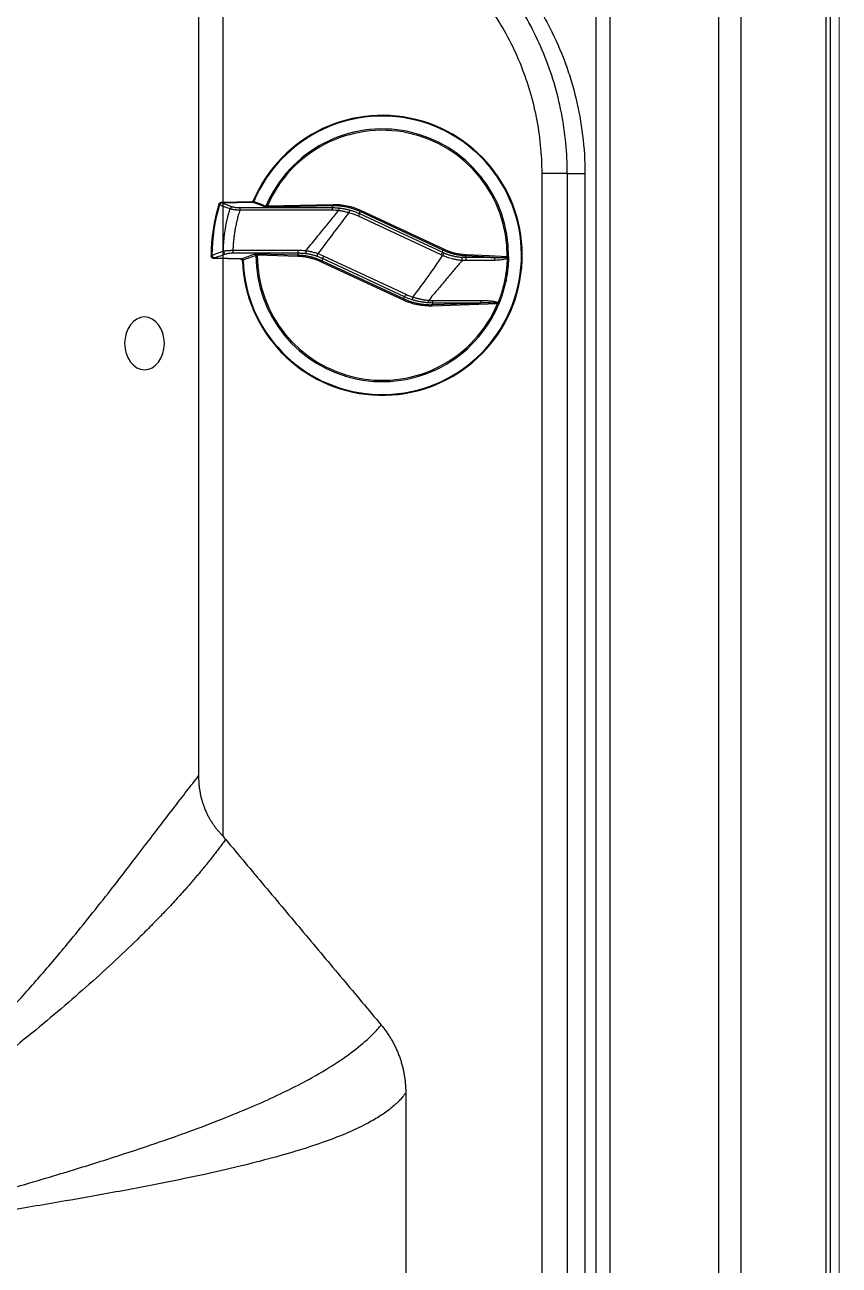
# Model space of a CAD drawing. Header units: inches. Extents: x 0 to 84, y -22 to 124.
# Drawn here: x 76.38 to 84.08, y 51.63 to 63.37 of the extents above; entities that cross this region are included whole.
import ezdxf

# ---------------------------------------------------------------- set-up
doc = ezdxf.new("R2010")
doc.units = ezdxf.units.IN
doc.header["$MEASUREMENT"] = 0
doc.layers.add('1', color=4, linetype='Continuous')
doc.layers.add('BDIM_CYAN', color=4, linetype='Continuous')

# ---------------------------------------------------------------- blocks, each defined once
blk = doc.blocks.new('1774501 top')
at = {"layer": 'BDIM_CYAN'}
for p, q in [((-39.15, 12.12), (-39.1, 12.11)), ((-38.6, 12.75), (-31.3, 12.9)), ((-31.21, 12.76), (-38.46, 12.6)), ((-38.46, 12.61), (-31.21, 12.76)), ((-38.46, 12.61), (-38.46, 12.6)), ((-31.21, 12.76), (-31.21, 12.76)), ((-30.84, 12.97), (-30.88, 12.99)), ((-27.57, 11.92), (-11.9, 12.25)), ((-11.9, 11.9), (-11.9, 12.25)), ((-27.56, 11.56), (-27.57, 11.92)), ((-11.9, 11.9), (-27.56, 11.56)), ((-11.99, 11.46), (-11.9, 11.9)), ((-7.86, 10.89), (-8.04, 10.23)), ((-5.45, 10.01), (-5.74, 9.39)), ((14.18, 0.1), (-5.74, 9.39)), ((-5.45, 10.01), (-5.34, 10.51)), ((-5.45, 10.01), (14.48, 0.73)), ((-5.34, 10.51), (-5.19, 10.84)), ((14.6, 1.22), (-5.34, 10.51)), ((-5.19, 10.84), (14.75, 1.54)), ((-40.98, 0.05), (-40.93, 0.05)), ((-30.04, 0), (-30.03, 0.35)), ((-30.03, 0.35), (-20.28, 0.09)), ((-20.29, -0.27), (-20.28, 0.09)), ((-20.18, 0.48), (-20.28, 0.09)), ((-15.67, -0.25), (-15.45, 0.4)), ((14.48, 0.73), (14.18, 0.1)), ((14.48, 0.73), (14.6, 1.22)), ((14.8, 0.58), (14.52, -0.05)), ((14.6, 1.22), (14.75, 1.54)), ((20.11, -0.15), (20.13, 0.2)), ((-33.96, -0.96), (-40.44, -0.78)), ((-40.26, -0.64), (-33.83, -0.81)), ((-40.26, -0.64), (-40.26, -0.65)), ((-33.83, -0.82), (-40.26, -0.65)), ((-33.83, -0.81), (-33.83, -0.82)), ((-33.44, -1.17), (-33.48, -1.17)), ((-20.29, -0.27), (-30.04, 0)), ((-14.59, -1.61), (-14.44, -1.29)), ((5.11, -10.8), (-14.59, -1.61)), ((-14.32, -0.8), (-14.44, -1.29)), ((-14.44, -1.29), (5.26, -10.48)), ((-14.32, -0.8), (-14.03, -0.17)), ((5.36, -9.97), (-14.32, -0.8)), ((-14.03, -0.17), (5.65, -9.35)), ((20.03, -0.48), (20.11, -0.15)), ((30.36, -0.29), (30.03, -0.29)), ((30.1, -0.66), (30.33, -0.67)), ((5.11, -10.8), (5.26, -10.48)), ((5.26, -10.48), (5.36, -9.97)), ((5.65, -9.35), (5.36, -9.97)), ((7.39, -10.03), (7.19, -10.68)), ((12.08, -11.46), (11.99, -11.85)), ((11.99, -11.85), (23.67, -11.46)), ((12.01, -12.2), (11.99, -11.85)), ((27.67, -11.68), (12.01, -12.2)), ((27.67, -11.68), (27.97, -11.81))]:
    blk.add_line(p, q, dxfattribs=at)
at = {"layer": 'BDIM_CYAN', "flags": 128}
for points in [[(-39.15, 12.12), (-39.2, 12.2), (-39.25, 12.26)], [(-36.58, 11.15), (-37.99, 11.69), (-39.1, 12.12)], [(-38.6, 12.75), (-38.54, 12.67), (-38.49, 12.61)], [(-38.46, 12.6), (-37.07, 12.07), (-35.98, 11.66)], [(-31.21, 12.76), (-31.26, 12.84), (-31.3, 12.9)], [(-28.25, 11.62), (-29.9, 12.26), (-31.2, 12.76)], [(-30.98, 13.12), (-30.92, 13.04), (-30.88, 12.99)], [(-30.85, 12.96), (-29.23, 12.34), (-27.95, 11.85)], [(-12.06, 10.83), (-24.48, 10.82), (-34.24, 10.81)], [(-34.17, 11.46), (-21.75, 11.46), (-11.99, 11.46)], [(-41.12, -0.08), (-41.04, -0.01), (-40.98, 0.05)], [(-20.18, 0.48), (-28.93, 0.49), (-35.8, 0.49)], [(20.13, 0.2), (25.68, -0.07), (30.03, -0.29)], [(-40.3, -0.65), (-40.38, -0.72), (-40.44, -0.78)], [(-33.96, -0.96), (-33.89, -0.88), (-33.83, -0.82)], [(-33.48, -1.17), (-33.56, -1.24), (-33.61, -1.3)], [(26.96, -0.49), (23.12, -0.3), (20.11, -0.15)], [(23.67, -11.46), (17.18, -11.46), (12.08, -11.46)], [(27.84, -11.41), (27.88, -11.42), (27.91, -11.44), (27.95, -11.45), (27.98, -11.47), (28.01, -11.48), (28.03, -11.49), (28.06, -11.5), (28.07, -11.5)]]:
    blk.add_lwpolyline(points, dxfattribs=at)
at = {"layer": 'BDIM_CYAN'}
for centre, radius, start, end in [((0, 0), 33.64, 182.2173, 157.0458), ((0, 0), 33.5, 182.0017, 157.1948), ((0, 0), 33.46, 182.0017, 157.1948), ((0, 0), 30.36, 359.4552, 157.0287), ((0, 0), 30.04, 359.4552, 156.6235), ((0, 0), 41.12, 162.6593, 180.1147), ((0, 0), 40.98, 162.7985, 179.9266), ((0, 0), 40.93, 162.7985, 179.9266), ((-39.06, 12.18), 0.0712, 185.9757, 235.9967), ((-38.48, 12.44), 0.17, 94.5662, 117.2715), ((-31.22, 12.75), 0.0179, 7.628, 32.3884), ((-30.76, 13.17), 0.225, 234.7682, 246.7159), ((-35.89, 10.95), 0.711, 97.2351, 163.5819), ((-32.2, 10.92), 2.04, 164.6426, 183.2972), ((-28.29, 11.98), 0.361, 277.0096, 338.5729), ((-10.12, 10.94), 1.94, 164.3578, 183.0438), ((-8.65, 10.64), 1.84, 156.7804, 176.7487), ((-40.9, -0.04), 0.0783, 113.7384, 164.4839), ((-37.43, 1.03), 0.727, 180.9627, 261.1906), ((-34.1, 1.06), 1.79, 175.4597, 198.4101), ((-30.73, -0.07), 0.372, 2.3107, 81.3383), ((-18.35, 1.07), 1.92, 174.9685, 197.8879), ((-16.62, 0.76), 1.78, 167.8235, 192.3805), ((-40.28, -0.49), 0.152, 241.5589, 264.7685), ((-33.83, -0.81), 0.0141, 307.3889, 343.301), ((-33.43, -1.21), 0.0771, 97.0905, 135.3962), ((0, 0), 30.36, 180.1062, 337.1155), ((0, 0), 30.04, 180.0029, 337.1155), ((18.03, -1), 1.21, 347.8874, 26.8875), ((18.95, -1.08), 1.24, 351.4291, 29.427), ((25.97, -1.07), 1.14, 352.6551, 30.4681), ((29.95, -1.15), 0.764, 59.1347, 84.6235), ((9.96, -10.82), 1.2, 330.2741, 359.7863), ((10.95, -10.95), 1.23, 335.5553, 3.9273), ((22.49, -10.93), 1.3, 335.9843, 4.3585), ((27.95, -10.89), 0.716, 253.5997, 277.6152)]:
    blk.add_arc(centre, radius, start, end, dxfattribs=at)
for points, knots in [([(-39.25, 12.26), (-39.24, 12.28), (-39.22, 12.32), (-39.19, 12.39), (-39.15, 12.46), (-39.09, 12.54), (-39, 12.61), (-38.91, 12.67), (-38.81, 12.71), (-38.71, 12.74), (-38.63, 12.74), (-38.6, 12.75)], [0, 0, 0, 0, 0.082696, 0.165713, 0.249933, 0.373054, 0.499705, 0.622741, 0.749442, 0.873887, 1, 1, 1, 1]), ([(-39.13, 12.17), (-39.12, 12.2), (-39.09, 12.25), (-39.04, 12.34), (-38.94, 12.45), (-38.82, 12.53), (-38.69, 12.58), (-38.58, 12.61), (-38.52, 12.61), (-38.49, 12.61)], [0, 0, 0, 0, 0.089795, 0.222323, 0.399208, 0.602564, 0.770539, 0.902388, 1, 1, 1, 1]), ([(-38.56, 12.59), (-38.57, 12.59), (-38.61, 12.58), (-38.67, 12.56), (-38.74, 12.53), (-38.82, 12.49), (-38.9, 12.43), (-38.98, 12.34), (-39.05, 12.24), (-39.08, 12.16), (-39.1, 12.12)], [0, 0, 0, 0, 0.068157, 0.152496, 0.253933, 0.372843, 0.50886, 0.660625, 0.825589, 1, 1, 1, 1]), ([(-38.46, 12.6), (-38.47, 12.6), (-38.51, 12.6), (-38.54, 12.59), (-38.56, 12.59)], [0, 0, 0, 0, 0.4889799, 1, 1, 1, 1]), ([(-31.3, 12.9), (-31.28, 12.9), (-31.25, 12.9), (-31.2, 12.92), (-31.15, 12.94), (-31.1, 12.96), (-31.06, 12.99), (-31.03, 13.03), (-31, 13.07), (-30.98, 13.1), (-30.98, 13.12)], [0, 0, 0, 0, 0.125525, 0.248905, 0.372766, 0.499705, 0.62283, 0.749345, 0.874059, 1, 1, 1, 1]), ([(-31.2, 12.76), (-31.2, 12.76), (-31.18, 12.77), (-31.14, 12.77), (-31.09, 12.78), (-31.05, 12.8), (-30.99, 12.84), (-30.93, 12.89), (-30.9, 12.95), (-30.89, 12.98)], [0, 0, 0, 0, 0.062715, 0.146039, 0.251127, 0.434437, 0.501241, 0.765392, 1, 1, 1, 1]), ([(-30.85, 12.96), (-30.85, 12.94), (-30.87, 12.91), (-30.9, 12.87), (-30.95, 12.83), (-31, 12.8), (-31.07, 12.77), (-31.14, 12.76), (-31.18, 12.76), (-31.2, 12.76)], [0, 0, 0, 0, 0.119594, 0.243187, 0.370122, 0.499681, 0.686647, 0.852648, 1, 1, 1, 1]), ([(-38.16, 1.02), (-38.15, 1.22), (-38.15, 1.62), (-38.12, 2.23), (-38.09, 2.85), (-38.04, 3.48), (-37.98, 4.13), (-37.91, 4.78), (-37.82, 5.45), (-37.72, 6.13), (-37.61, 6.82), (-37.48, 7.52), (-37.33, 8.23), (-37.17, 8.95), (-36.99, 9.68), (-36.79, 10.41), (-36.65, 10.9), (-36.58, 11.15)], [0, 0, 0, 0, 0.058018, 0.117271, 0.17776, 0.239485, 0.302446, 0.366642, 0.432074, 0.498742, 0.566645, 0.635784, 0.706158, 0.777767, 0.85061, 0.924688, 1, 1, 1, 1]), ([(-34.24, 10.81), (-34.3, 10.81), (-34.41, 10.82), (-34.59, 10.83), (-34.76, 10.85), (-34.93, 10.87), (-35.09, 10.88), (-35.25, 10.9), (-35.4, 10.92), (-35.55, 10.94), (-35.69, 10.96), (-35.82, 10.98), (-35.95, 11), (-36.06, 11.03), (-36.17, 11.05), (-36.27, 11.07), (-36.36, 11.09), (-36.44, 11.11), (-36.51, 11.13), (-36.56, 11.14), (-36.58, 11.15)], [0, 0, 0, 0, 0.058307, 0.116749, 0.175238, 0.233684, 0.291995, 0.350081, 0.407848, 0.465208, 0.522074, 0.578364, 0.634, 0.688911, 0.743031, 0.796302, 0.848673, 0.900102, 0.950553, 1, 1, 1, 1]), ([(-35.98, 11.66), (-35.91, 11.63), (-35.8, 11.6), (-35.56, 11.55), (-35.41, 11.53), (-34.94, 11.48), (-34.56, 11.46), (-34.17, 11.46)], [0, 0, 0, 0, 0.25, 0.25, 0.5, 0.5, 1, 1, 1, 1]), ([(-34.24, 10.81), (-34.3, 10.61), (-34.42, 10.22), (-34.59, 9.64), (-34.74, 9.07), (-34.89, 8.5), (-35.02, 7.94), (-35.14, 7.38), (-35.25, 6.83), (-35.36, 6.28), (-35.45, 5.74), (-35.53, 5.21), (-35.6, 4.68), (-35.67, 4.17), (-35.72, 3.65), (-35.77, 3.15), (-35.81, 2.65), (-35.84, 2.16), (-35.87, 1.68), (-35.88, 1.36), (-35.89, 1.2)], [0, 0, 0, 0, 0.062605, 0.124362, 0.185276, 0.24535, 0.304587, 0.36299, 0.420564, 0.477311, 0.533234, 0.588338, 0.642624, 0.696097, 0.748759, 0.800612, 0.851661, 0.901906, 0.951352, 1, 1, 1, 1]), ([(-28.25, 11.62), (-28.19, 11.6), (-28.09, 11.58), (-27.85, 11.56), (-27.7, 11.56), (-27.56, 11.56)], [0, 0, 0, 0, 0.5, 0.5, 1, 1, 1, 1]), ([(-27.95, 11.85), (-27.95, 11.85), (-27.93, 11.84), (-27.9, 11.84), (-27.86, 11.85), (-27.82, 11.85), (-27.76, 11.86), (-27.7, 11.88), (-27.64, 11.89), (-27.59, 11.91), (-27.57, 11.92)], [0, 0, 0, 0, 0.098369, 0.201938, 0.312223, 0.430466, 0.557665, 0.694601, 0.841887, 1, 1, 1, 1]), ([(-18.36, 1.13), (-17.95, 1.63), (-17.09, 2.66), (-15.78, 4.26), (-14.25, 6.12), (-12.47, 8.3), (-11.17, 9.9), (-10.49, 10.75)], [0, 0, 0, 0, 0.156328, 0.323014, 0.499998, 0.738902, 1, 1, 1, 1]), ([(-11.99, 11.46), (-11.88, 11.46), (-11.66, 11.46), (-11.33, 11.45), (-11, 11.43), (-10.67, 11.4), (-10.45, 11.38), (-10.34, 11.37)], [0, 0, 0, 0, 0.199233, 0.39889, 0.598932, 0.799315, 1, 1, 1, 1]), ([(-5.34, 10.51), (-5.46, 10.57), (-5.7, 10.68), (-6.07, 10.83), (-6.44, 10.97), (-6.81, 11.11), (-7.19, 11.23), (-7.57, 11.35), (-7.96, 11.45), (-8.34, 11.54), (-8.73, 11.62), (-9.13, 11.7), (-9.52, 11.76), (-9.92, 11.81), (-10.31, 11.85), (-10.71, 11.88), (-11.11, 11.89), (-11.5, 11.9), (-11.76, 11.9), (-11.9, 11.9)], [0, 0, 0, 0, 0.058439, 0.117021, 0.175728, 0.23454, 0.293441, 0.352409, 0.411426, 0.470472, 0.529528, 0.588574, 0.647591, 0.706559, 0.76546, 0.824272, 0.882979, 0.941561, 1, 1, 1, 1]), ([(-8.04, 10.23), (-8.15, 10.26), (-8.38, 10.32), (-8.73, 10.41), (-9.08, 10.49), (-9.43, 10.57), (-9.78, 10.63), (-10.14, 10.69), (-10.37, 10.73), (-10.49, 10.75)], [0, 0, 0, 0, 0.142315, 0.284721, 0.427271, 0.570017, 0.713016, 0.856324, 1, 1, 1, 1]), ([(-10.34, 11.37), (-10.22, 11.35), (-9.97, 11.32), (-9.6, 11.27), (-9.24, 11.21), (-8.89, 11.14), (-8.54, 11.06), (-8.19, 10.98), (-7.97, 10.92), (-7.86, 10.89)], [0, 0, 0, 0, 0.1491, 0.2961538, 0.441136, 0.5840258, 0.7248068, 0.8634672, 1, 1, 1, 1]), ([(-7.86, 10.89), (-7.74, 10.86), (-7.5, 10.8), (-7.16, 10.69), (-6.81, 10.57), (-6.46, 10.45), (-6.12, 10.31), (-5.78, 10.17), (-5.56, 10.07), (-5.45, 10.01)], [0, 0, 0, 0, 0.141961, 0.284291, 0.426947, 0.569889, 0.713073, 0.856458, 1, 1, 1, 1]), ([(-40.93, 0.03), (-40.93, 0), (-40.92, -0.05), (-40.9, -0.13), (-40.88, -0.21), (-40.84, -0.28), (-40.8, -0.34), (-40.76, -0.4), (-40.71, -0.45), (-40.67, -0.49), (-40.62, -0.52), (-40.57, -0.55), (-40.53, -0.57), (-40.49, -0.59), (-40.45, -0.61), (-40.42, -0.62), (-40.39, -0.62), (-40.37, -0.63), (-40.36, -0.63)], [0, 0, 0, 0, 0.087608, 0.17442, 0.25957, 0.34225, 0.421749, 0.497475, 0.568965, 0.635888, 0.698033, 0.7553, 0.807676, 0.85522, 0.898049, 0.936322, 0.97023, 1, 1, 1, 1]), ([(-38.16, 1.02), (-38.13, 1.02), (-38.08, 1.04), (-37.99, 1.06), (-37.89, 1.07), (-37.79, 1.09), (-37.68, 1.11), (-37.56, 1.12), (-37.44, 1.13), (-37.31, 1.15), (-37.19, 1.16), (-37.05, 1.17), (-36.92, 1.17), (-36.79, 1.18), (-36.65, 1.19), (-36.52, 1.19), (-36.39, 1.2), (-36.26, 1.2), (-36.13, 1.2), (-36.01, 1.2), (-35.93, 1.2), (-35.89, 1.2)], [0, 0, 0, 0, 0.0602202, 0.120167, 0.1797149, 0.2387414, 0.297129, 0.3547662, 0.4115481, 0.4673783, 0.5221684, 0.5758393, 0.6283213, 0.679554, 0.7294861, 0.7780758, 0.8252897, 0.8711028, 0.9154979, 0.9584648, 1, 1, 1, 1]), ([(-35.8, 0.49), (-35.99, 0.49), (-36.17, 0.49), (-36.52, 0.47), (-36.69, 0.46), (-36.99, 0.43), (-37.13, 0.41), (-37.36, 0.36), (-37.46, 0.34), (-37.54, 0.31)], [0, 0, 0, 0, 0.25, 0.25, 0.5, 0.5, 0.75, 0.75, 1, 1, 1, 1]), ([(-30.03, 0.35), (-30.16, 0.36), (-30.3, 0.35), (-30.53, 0.33), (-30.62, 0.32), (-30.68, 0.3)], [0, 0, 0, 0, 0.5, 0.5, 1, 1, 1, 1]), ([(-20.28, 0.09), (-20.14, 0.08), (-19.88, 0.07), (-19.48, 0.04), (-19.07, 0.01), (-18.67, -0.04), (-18.28, -0.1), (-17.88, -0.18), (-17.48, -0.26), (-17.09, -0.35), (-16.7, -0.45), (-16.31, -0.57), (-15.93, -0.69), (-15.55, -0.83), (-15.17, -0.97), (-14.8, -1.13), (-14.56, -1.24), (-14.44, -1.29)], [0, 0, 0, 0, 0.066325, 0.132795, 0.199389, 0.266086, 0.332861, 0.399694, 0.466561, 0.533439, 0.600306, 0.667139, 0.733914, 0.800611, 0.867205, 0.933675, 1, 1, 1, 1]), ([(-18.36, 0.38), (-18.48, 0.39), (-18.72, 0.42), (-19.08, 0.45), (-19.45, 0.47), (-19.81, 0.48), (-20.06, 0.48), (-20.18, 0.48)], [0, 0, 0, 0, 0.197733, 0.39666, 0.596722, 0.797857, 1, 1, 1, 1]), ([(-18.36, 1.13), (-18.26, 1.12), (-18.06, 1.09), (-17.77, 1.04), (-17.47, 0.98), (-17.18, 0.92), (-16.82, 0.83), (-16.4, 0.72), (-15.91, 0.57), (-15.6, 0.46), (-15.45, 0.4)], [0, 0, 0, 0, 0.100834, 0.201198, 0.301148, 0.400741, 0.500033, 0.670111, 0.83665, 1, 1, 1, 1]), ([(-15.67, -0.25), (-15.77, -0.21), (-15.96, -0.15), (-16.24, -0.06), (-16.53, 0.02), (-16.83, 0.1), (-17.13, 0.17), (-17.43, 0.23), (-17.74, 0.29), (-18.05, 0.34), (-18.25, 0.36), (-18.36, 0.38)], [0, 0, 0, 0, 0.1069707, 0.2148821, 0.3237787, 0.4337023, 0.5446919, 0.6567841, 0.7700124, 0.8844081, 1, 1, 1, 1]), ([(20.11, -0.15), (19.98, -0.14), (19.73, -0.13), (19.35, -0.09), (18.97, -0.05), (18.6, 0), (18.22, 0.07), (17.85, 0.14), (17.47, 0.22), (17.1, 0.31), (16.73, 0.41), (16.37, 0.53), (16.01, 0.65), (15.65, 0.77), (15.29, 0.91), (14.94, 1.06), (14.71, 1.17), (14.6, 1.22)], [0, 0, 0, 0, 0.066361, 0.132852, 0.199454, 0.266147, 0.332911, 0.399726, 0.466572, 0.533428, 0.600274, 0.667089, 0.733853, 0.800546, 0.867148, 0.933639, 1, 1, 1, 1]), ([(14.8, 0.58), (14.89, 0.54), (15.08, 0.46), (15.37, 0.35), (15.66, 0.24), (15.96, 0.14), (16.26, 0.05), (16.56, -0.04), (16.87, -0.12), (17.18, -0.19), (17.49, -0.25), (17.81, -0.31), (18.13, -0.36), (18.46, -0.39), (18.78, -0.43), (19, -0.44), (19.11, -0.45)], [0, 0, 0, 0, 0.067697, 0.135839, 0.204463, 0.273603, 0.343294, 0.413566, 0.48445, 0.555975, 0.628167, 0.701053, 0.774657, 0.849002, 0.924109, 1, 1, 1, 1]), ([(-40.44, -0.78), (-40.46, -0.78), (-40.5, -0.78), (-40.57, -0.76), (-40.64, -0.75), (-40.72, -0.71), (-40.82, -0.66), (-40.92, -0.57), (-41.01, -0.47), (-41.07, -0.35), (-41.11, -0.22), (-41.11, -0.13), (-41.12, -0.08)], [0, 0, 0, 0, 0.062779, 0.124971, 0.187161, 0.249935, 0.37479, 0.499659, 0.62446, 0.749429, 0.874715, 1, 1, 1, 1]), ([(-40.3, -0.65), (-40.32, -0.64), (-40.36, -0.64), (-40.44, -0.63), (-40.54, -0.6), (-40.65, -0.55), (-40.78, -0.45), (-40.88, -0.32), (-40.95, -0.16), (-40.97, -0.06), (-40.98, -0.02)], [0, 0, 0, 0, 0.0598211, 0.1385587, 0.2378161, 0.3586992, 0.50112, 0.6980622, 0.8648498, 1, 1, 1, 1]), ([(-40.36, -0.63), (-40.34, -0.63), (-40.31, -0.63), (-40.28, -0.64), (-40.26, -0.64)], [0, 0, 0, 0, 0.510222, 1, 1, 1, 1]), ([(-33.61, -1.3), (-33.62, -1.29), (-33.62, -1.26), (-33.63, -1.21), (-33.65, -1.14), (-33.71, -1.05), (-33.81, -0.99), (-33.9, -0.96), (-33.94, -0.96), (-33.96, -0.96)], [0, 0, 0, 0, 0.083147, 0.166187, 0.250422, 0.499594, 0.748807, 0.873864, 1, 1, 1, 1]), ([(-33.48, -1.16), (-33.49, -1.14), (-33.49, -1.11), (-33.51, -1.06), (-33.53, -1.01), (-33.56, -0.96), (-33.59, -0.92), (-33.64, -0.88), (-33.7, -0.85), (-33.77, -0.83), (-33.81, -0.82), (-33.83, -0.82)], [0, 0, 0, 0, 0.0949373, 0.1929193, 0.2935634, 0.3962805, 0.5003565, 0.607606, 0.7502274, 0.9073009, 1, 1, 1, 1]), ([(-33.82, -0.81), (-33.8, -0.82), (-33.76, -0.82), (-33.69, -0.83), (-33.63, -0.85), (-33.57, -0.89), (-33.51, -0.94), (-33.47, -1), (-33.45, -1.06), (-33.44, -1.11), (-33.44, -1.13)], [0, 0, 0, 0, 0.121723, 0.244083, 0.368103, 0.494103, 0.621616, 0.749489, 0.876154, 1, 1, 1, 1]), ([(-30.04, 0), (-30.05, 0), (-30.09, 0), (-30.14, 0), (-30.2, -0.01), (-30.25, -0.01), (-30.29, -0.02), (-30.33, -0.04), (-30.35, -0.05), (-30.36, -0.06)], [0, 0, 0, 0, 0.12981, 0.263359, 0.401045, 0.543231, 0.690254, 0.842418, 1, 1, 1, 1]), ([(-14.59, -1.61), (-14.7, -1.56), (-14.92, -1.46), (-15.26, -1.32), (-15.61, -1.18), (-15.95, -1.06), (-16.3, -0.94), (-16.65, -0.83), (-17.01, -0.74), (-17.49, -0.62), (-18.09, -0.49), (-18.82, -0.38), (-19.55, -0.3), (-20.04, -0.28), (-20.29, -0.27)], [0, 0, 0, 0, 0.0626358, 0.1251517, 0.1875885, 0.2499871, 0.3123885, 0.374834, 0.4373642, 0.5000201, 0.6251619, 0.749987, 0.8748237, 1, 1, 1, 1]), ([(-14.32, -0.8), (-14.43, -0.75), (-14.65, -0.65), (-14.99, -0.5), (-15.33, -0.37), (-15.56, -0.29), (-15.67, -0.25)], [0, 0, 0, 0, 0.2507275, 0.5010188, 0.7508005, 1, 1, 1, 1]), ([(19.22, -1.25), (18.98, -1.52), (18.48, -2.1), (17.72, -2.98), (16.91, -3.93), (16.05, -4.94), (15.15, -6), (14.21, -7.13), (13.23, -8.31), (12.21, -9.55), (11.51, -10.39), (11.16, -10.83)], [0, 0, 0, 0, 0.087692, 0.181346, 0.280936, 0.386422, 0.497749, 0.614852, 0.737654, 0.866068, 1, 1, 1, 1]), ([(19.22, -1.25), (19.1, -1.24), (18.87, -1.22), (18.53, -1.18), (18.19, -1.13), (17.85, -1.07), (17.51, -1.01), (17.18, -0.94), (16.76, -0.84), (16.25, -0.7), (15.67, -0.51), (15.19, -0.33), (14.86, -0.2), (14.69, -0.13), (14.6, -0.08), (14.55, -0.06), (14.53, -0.05)], [0, 0, 0, 0, 0.072893, 0.145203, 0.216997, 0.288344, 0.35931, 0.429962, 0.500363, 0.625832, 0.749946, 0.874933, 0.937551, 0.9689, 0.984586, 1, 1, 1, 1]), ([(26.96, -0.49), (27.17, -0.49), (27.53, -0.5), (28, -0.51), (28.3, -0.51), (28.58, -0.51), (28.86, -0.5), (29.19, -0.48), (29.47, -0.47), (29.7, -0.44), (29.88, -0.42), (29.98, -0.39), (30.02, -0.38)], [0, 0, 0, 0, 0.206363, 0.358518, 0.456405, 0.499994, 0.624023, 0.731729, 0.82313, 0.898254, 0.957163, 1, 1, 1, 1]), ([(30.1, -0.66), (30.07, -0.68), (30.02, -0.71), (29.94, -0.76), (29.85, -0.8), (29.73, -0.85), (29.58, -0.9), (29.34, -0.97), (29.02, -1.05), (28.53, -1.13), (27.88, -1.2), (27.37, -1.21), (27.1, -1.21)], [0, 0, 0, 0, 0.029063, 0.059481, 0.09135, 0.124753, 0.182207, 0.250045, 0.367903, 0.500344, 0.738488, 1, 1, 1, 1]), ([(27.84, -11.41), (27.9, -11.25), (28.04, -10.91), (28.25, -10.35), (28.49, -9.7), (28.73, -8.95), (28.98, -8.1), (29.23, -7.16), (29.47, -6.11), (29.68, -5.01), (29.85, -3.89), (29.98, -2.79), (30.06, -1.72), (30.09, -1.01), (30.1, -0.66)], [0, 0, 0, 0, 0.045603, 0.099776, 0.16255, 0.233952, 0.313995, 0.402679, 0.499979, 0.60545, 0.708244, 0.808299, 0.905565, 1, 1, 1, 1]), ([(30.33, -0.67), (30.32, -0.85), (30.31, -1.22), (30.29, -1.77), (30.25, -2.33), (30.2, -2.89), (30.14, -3.45), (30.07, -4.01), (29.99, -4.58), (29.9, -5.15), (29.8, -5.73), (29.68, -6.3), (29.55, -6.88), (29.41, -7.45), (29.26, -8.03), (29.09, -8.61), (28.92, -9.19), (28.73, -9.77), (28.52, -10.35), (28.31, -10.93), (28.15, -11.31), (28.07, -11.5)], [0, 0, 0, 0, 0.049327, 0.099022, 0.149083, 0.199513, 0.250309, 0.301473, 0.353004, 0.404903, 0.457168, 0.509801, 0.5628, 0.616167, 0.6699, 0.724, 0.778467, 0.8333, 0.8885, 0.944067, 1, 1, 1, 1]), ([(30.02, -0.38), (30.03, -0.37), (30.03, -0.34), (30.03, -0.3), (30.03, -0.29)], [0, 0, 0, 0, 0.503351, 1, 1, 1, 1]), ([(5.26, -10.48), (5.37, -10.53), (5.61, -10.64), (5.96, -10.78), (6.32, -10.92), (6.68, -11.05), (7.05, -11.17), (7.42, -11.29), (7.79, -11.39), (8.17, -11.48), (8.54, -11.56), (8.92, -11.64), (9.31, -11.7), (9.69, -11.75), (10.07, -11.79), (10.46, -11.83), (10.84, -11.85), (11.23, -11.86), (11.61, -11.86), (11.87, -11.86), (11.99, -11.85)], [0, 0, 0, 0, 0.055168, 0.110472, 0.165895, 0.221421, 0.277033, 0.332714, 0.388447, 0.444215, 0.5, 0.555785, 0.611553, 0.667286, 0.722967, 0.778579, 0.834105, 0.889528, 0.944832, 1, 1, 1, 1]), ([(7.19, -10.68), (7.06, -10.64), (6.82, -10.56), (6.45, -10.43), (6.08, -10.29), (5.72, -10.14), (5.48, -10.03), (5.36, -9.97)], [0, 0, 0, 0, 0.198986, 0.398547, 0.598616, 0.799123, 1, 1, 1, 1]), ([(11, -11.42), (10.88, -11.41), (10.63, -11.39), (10.26, -11.35), (9.9, -11.3), (9.54, -11.24), (9.18, -11.18), (8.84, -11.11), (8.49, -11.04), (8.16, -10.96), (7.83, -10.87), (7.51, -10.78), (7.29, -10.72), (7.19, -10.68)], [0, 0, 0, 0, 0.097254, 0.193283, 0.288068, 0.381592, 0.473839, 0.564797, 0.654456, 0.742809, 0.829852, 0.915582, 1, 1, 1, 1]), ([(7.39, -10.03), (7.51, -10.06), (7.73, -10.13), (8.06, -10.23), (8.4, -10.33), (8.74, -10.41), (9.08, -10.49), (9.42, -10.57), (9.77, -10.63), (10.11, -10.69), (10.46, -10.74), (10.81, -10.79), (11.04, -10.81), (11.16, -10.83)], [0, 0, 0, 0, 0.0901771, 0.1804037, 0.2707104, 0.3611288, 0.4516911, 0.5424307, 0.6333813, 0.7245778, 0.8160555, 0.9078505, 1, 1, 1, 1]), ([(27.75, -11.58), (27.72, -11.57), (27.65, -11.55), (27.54, -11.54), (27.41, -11.52), (27.24, -11.51), (27.05, -11.49), (26.84, -11.48), (26.59, -11.47), (26.32, -11.46), (26.03, -11.45), (25.57, -11.44), (24.78, -11.44), (24.1, -11.45), (23.67, -11.46)], [0, 0, 0, 0, 0.0211, 0.048554, 0.082413, 0.122702, 0.169437, 0.222626, 0.282275, 0.348388, 0.420967, 0.500015, 0.687007, 1, 1, 1, 1]), ([(23.78, -10.83), (23.97, -10.84), (24.33, -10.84), (24.86, -10.85), (25.36, -10.88), (25.81, -10.92), (26.2, -10.96), (26.54, -11.01), (26.84, -11.06), (27.1, -11.11), (27.34, -11.18), (27.54, -11.25), (27.7, -11.32), (27.8, -11.38), (27.84, -11.41)], [0, 0, 0, 0, 0.134768, 0.262856, 0.384421, 0.499614, 0.588796, 0.670119, 0.743663, 0.809528, 0.867846, 0.918809, 0.962704, 1, 1, 1, 1]), ([(27.67, -11.68), (27.69, -11.66), (27.71, -11.63), (27.74, -11.59), (27.75, -11.58)], [0, 0, 0, 0, 0.534584, 1, 1, 1, 1]), ([(27.75, -11.58), (27.75, -11.56), (27.77, -11.53), (27.79, -11.49), (27.82, -11.45), (27.83, -11.42), (27.84, -11.41)], [0, 0, 0, 0, 0.250438, 0.501172, 0.749328, 1, 1, 1, 1])]:
    blk.add_open_spline(points, degree=3, knots=knots, dxfattribs=at)
for points in [[(-39.15, 12.12), (-39.14, 12.14), (-39.14, 12.16), (-39.13, 12.17)], [(-39.1, 12.12), (-39.1, 12.12), (-39.1, 12.11), (-39.1, 12.11)], [(-38.49, 12.61), (-38.48, 12.61), (-38.47, 12.61), (-38.46, 12.61)], [(-31.2, 12.76), (-31.2, 12.76), (-31.2, 12.76), (-31.21, 12.76)], [(-31.21, 12.76), (-31.21, 12.76), (-31.2, 12.76), (-31.2, 12.76)], [(-30.89, 12.98), (-30.89, 12.98), (-30.88, 12.98), (-30.88, 12.99)], [(-30.84, 12.97), (-30.84, 12.97), (-30.84, 12.96), (-30.85, 12.96)], [(-11.9, 12.25), (-9.59, 12.3), (-7.29, 11.81), (-5.19, 10.84)], [(-8.04, 10.23), (-10.53, 6.97), (-13.01, 3.7), (-15.45, 0.4)], [(-10.49, 10.75), (-11.01, 10.8), (-11.53, 10.83), (-12.06, 10.83)], [(-5.74, 9.39), (-6.48, 9.74), (-7.25, 10.02), (-8.04, 10.23)], [(-40.98, -0.02), (-40.98, 0), (-40.98, 0.03), (-40.98, 0.05)], [(-40.93, 0.03), (-40.01, 0.36), (-39.09, 0.69), (-38.16, 1.02)], [(-40.93, 0.05), (-40.93, 0.05), (-40.93, 0.04), (-40.93, 0.03)], [(-37.54, 0.31), (-38.45, -0.01), (-39.36, -0.32), (-40.26, -0.64)], [(-35.89, 1.2), (-30.68, 1.22), (-25.47, 1.23), (-20.27, 1.24)], [(-33.82, -0.81), (-32.78, -0.44), (-31.73, -0.07), (-30.68, 0.3)], [(-20.27, 1.24), (-19.63, 1.25), (-18.99, 1.21), (-18.36, 1.13)], [(-15.45, 0.4), (-14.96, 0.23), (-14.49, 0.04), (-14.03, -0.17)], [(14.52, -0.05), (14.41, 0), (14.3, 0.05), (14.18, 0.1)], [(14.48, 0.73), (14.58, 0.68), (14.69, 0.63), (14.8, 0.58)], [(14.75, 1.54), (16.44, 0.75), (18.26, 0.3), (20.13, 0.2)], [(-40.26, -0.65), (-40.28, -0.65), (-40.29, -0.65), (-40.3, -0.65)], [(-33.83, -0.81), (-33.83, -0.81), (-33.82, -0.81), (-33.82, -0.81)], [(-33.83, -0.82), (-33.83, -0.82), (-33.83, -0.82), (-33.83, -0.82)], [(-33.48, -1.17), (-33.48, -1.17), (-33.48, -1.16), (-33.48, -1.16)], [(-30.36, -0.06), (-31.39, -0.41), (-32.42, -0.77), (-33.44, -1.13)], [(-33.44, -1.13), (-33.44, -1.15), (-33.44, -1.16), (-33.44, -1.17)], [(7.39, -10.03), (9.85, -6.76), (12.27, -3.46), (14.52, -0.05)], [(19.11, -0.45), (19.42, -0.47), (19.72, -0.48), (20.03, -0.48)], [(20.18, -1.27), (19.85, -1.27), (19.53, -1.27), (19.22, -1.25)], [(20.03, -0.48), (22.34, -0.48), (24.65, -0.48), (26.96, -0.49)], [(27.1, -1.21), (24.79, -1.23), (22.49, -1.25), (20.18, -1.27)], [(30.02, -0.38), (30.05, -0.46), (30.07, -0.56), (30.1, -0.66)], [(30.33, -0.67), (30.33, -0.61), (30.33, -0.55), (30.34, -0.49)], [(30.36, -0.29), (30.36, -0.36), (30.35, -0.43), (30.34, -0.49)], [(12.01, -12.2), (9.63, -12.28), (7.26, -11.8), (5.11, -10.8)], [(5.65, -9.35), (6.22, -9.61), (6.8, -9.84), (7.39, -10.03)], [(12.08, -11.46), (11.72, -11.46), (11.36, -11.44), (11, -11.42)], [(11.16, -10.83), (11.5, -10.85), (11.84, -10.86), (12.18, -10.86)], [(12.18, -10.86), (16.05, -10.85), (19.92, -10.84), (23.78, -10.83)], [(28.04, -11.6), (28.02, -11.67), (28, -11.74), (27.97, -11.81)], [(28.04, -11.6), (28.05, -11.57), (28.06, -11.54), (28.07, -11.5)]]:
    blk.add_open_spline(points, degree=3, dxfattribs=at)
blk = doc.blocks.new('2020 RELAY')
at = {"layer": '1', "linetype": 'Continuous', "lineweight": 18}
blk.add_line((84.082, 78.2), (84.082, 5.882), dxfattribs=at)
at = {"layer": '1', "color": 3, "linetype": 'Continuous', "lineweight": 25}
for p, q in [((82.941, 72.354), (82.941, 14.122)), ((83.156, 14.122), (83.156, 72.354)), ((83.957, 72.354), (83.957, 14.122)), ((83.997, 72.354), (83.997, 14.122)), ((81.779, 69.789), (81.779, 32.415)), ((81.915, 32.415), (81.915, 69.789)), ((78.25, 65.233), (78.25, 55.194)), ((81.271, 32.416), (81.271, 61.461)), ((81.51, 61.461), (81.677, 61.461)), ((81.51, 61.461), (81.51, 32.416)), ((81.677, 61.461), (81.677, 32.416)), ((79.981, 52.765), (79.981, 31.129))]:
    blk.add_line(p, q, dxfattribs=at)
at = {"layer": '1', "color": 1, "extrusion": (0, 0, -1)}
blk.add_ellipse((77.51, 59.854), major_axis=(0, 0.25), ratio=0.752466, dxfattribs=at)
at = {"layer": '1', "color": 3, "linetype": 'Continuous', "lineweight": 25}
for points, knots in [([(78.605, 65.603), (78.922, 65.313), (79.24, 65.023), (79.715, 64.588), (79.874, 64.443), (80.112, 64.225), (80.191, 64.152), (80.35, 64.007), (80.429, 63.935), (80.548, 63.826), (80.588, 63.79), (80.667, 63.717), (80.707, 63.681), (80.785, 63.607), (80.823, 63.569), (80.898, 63.489), (80.934, 63.449), (81.04, 63.322), (81.108, 63.233), (81.186, 63.114), (81.202, 63.09), (81.232, 63.041), (81.247, 63.017), (81.291, 62.942), (81.319, 62.891), (81.398, 62.736), (81.445, 62.629), (81.506, 62.464), (81.525, 62.408), (81.552, 62.322), (81.56, 62.293), (81.576, 62.235), (81.583, 62.206), (81.619, 62.059), (81.64, 61.941), (81.669, 61.703), (81.677, 61.582), (81.677, 61.461)], [0, 0, 0, 0, 0.25, 0.25, 0.375, 0.375, 0.4375, 0.4375, 0.5, 0.5, 0.53125, 0.53125, 0.5625, 0.5625, 0.59375, 0.59375, 0.625, 0.625, 0.6875, 0.6875, 0.703125, 0.703125, 0.71875, 0.71875, 0.75, 0.75, 0.8125, 0.8125, 0.84375, 0.84375, 0.859375, 0.859375, 0.875, 0.875, 0.9375, 0.9375, 1, 1, 1, 1]), ([(81.51, 61.461), (81.51, 61.65), (81.472, 62.041), (81.305, 62.6), (81.077, 63.032), (80.877, 63.304), (80.752, 63.451), (80.669, 63.539), (80.604, 63.605), (80.541, 63.667), (80.431, 63.777), (80.211, 63.997), (79.898, 64.31), (79.521, 64.687), (79.09, 65.118), (78.785, 65.423), (78.605, 65.603)], [0, 0, 0, 0, 0.125, 0.25, 0.375, 0.4375, 0.46875, 0.5, 0.515625, 0.53125, 0.5625, 0.625, 0.75, 0.875, 1, 1.179185, 1.179185, 1.179185, 1.179185]), ([(78.021, 64.937), (78.021, 64.91), (78.021, 64.82), (78.021, 64.631), (78.021, 64.333), (78.021, 63.928), (78.021, 63.415), (78.021, 62.699), (78.021, 61.79), (78.021, 60.628), (78.021, 59.562), (78.021, 58.495), (78.021, 57.55), (78.021, 56.848), (78.021, 56.51)], [0, 0, 0, 0, 0.00966, 0.032126, 0.067394, 0.115462, 0.176329, 0.25, 0.370569, 0.5, 0.663519, 0.75, 0.8797, 1, 1, 1, 1]), ([(81.271, 61.461), (81.271, 61.64), (81.253, 61.819), (81.183, 62.171), (81.131, 62.343), (80.994, 62.675), (80.909, 62.833), (80.76, 63.057), (80.706, 63.129), (80.621, 63.233), (80.592, 63.267), (80.531, 63.333), (80.5, 63.366), (80.469, 63.398)], [0, 0, 0, 0, 0.25, 0.25, 0.5, 0.5, 0.75, 0.75, 0.875, 0.875, 0.9375, 0.9375, 1, 1, 1, 1]), ([(81.51, 61.461), (81.508, 61.461), (81.501, 61.461), (81.475, 61.461), (81.457, 61.461), (81.411, 61.461), (81.384, 61.461), (81.328, 61.461), (81.299, 61.461), (81.271, 61.461)], [0, 0, 0, 0, 0.25, 0.25, 0.5, 0.5, 0.75, 0.75, 1, 1, 1, 1]), ([(73.232, 51.133), (73.245, 51.141), (73.273, 51.157), (73.317, 51.184), (73.369, 51.217), (73.429, 51.254), (73.509, 51.305), (73.614, 51.372), (73.767, 51.47), (73.971, 51.606), (74.276, 51.816), (74.564, 52.03), (74.828, 52.235), (75.082, 52.442), (75.377, 52.696), (75.694, 52.991), (75.985, 53.28), (76.266, 53.576), (76.543, 53.888), (76.787, 54.177), (77.002, 54.444), (77.184, 54.673), (77.355, 54.895), (77.511, 55.098), (77.654, 55.286), (77.786, 55.458), (77.907, 55.615), (77.984, 55.714), (78.021, 55.761)], [0, 0, 0, 0, 0.004538, 0.009745, 0.015621, 0.023434, 0.031241, 0.044982, 0.062483, 0.089148, 0.124968, 0.187453, 0.216926, 0.249957, 0.314006, 0.375001, 0.435785, 0.5001, 0.568971, 0.643088, 0.694725, 0.750302, 0.800428, 0.847168, 0.890505, 0.930427, 0.966927, 1, 1, 1, 1]), ([(78.021, 55.761), (78.021, 55.755), (78.021, 55.743), (78.022, 55.726), (78.023, 55.709), (78.024, 55.691), (78.025, 55.674), (78.027, 55.657), (78.029, 55.64), (78.032, 55.624), (78.035, 55.607), (78.038, 55.591), (78.041, 55.574), (78.045, 55.558), (78.05, 55.542), (78.054, 55.525), (78.059, 55.509), (78.064, 55.494), (78.07, 55.478), (78.076, 55.462), (78.084, 55.441), (78.095, 55.415), (78.11, 55.385), (78.126, 55.355), (78.144, 55.326), (78.163, 55.298), (78.183, 55.271), (78.204, 55.244), (78.227, 55.218), (78.242, 55.202), (78.25, 55.194)], [0, 0, 0, 0, 0.02694, 0.053723, 0.080363, 0.106874, 0.133272, 0.15957, 0.185786, 0.211933, 0.238028, 0.264086, 0.290122, 0.316153, 0.342194, 0.36826, 0.394368, 0.420532, 0.446769, 0.473093, 0.49952, 0.553581, 0.607742, 0.66213, 0.716869, 0.772082, 0.827889, 0.884404, 0.941739, 1, 1, 1, 1]), ([(78.278, 55.16), (78.268, 55.147), (78.249, 55.121), (78.221, 55.083), (78.192, 55.046), (78.162, 55.008), (78.133, 54.97), (78.103, 54.933), (78.072, 54.895), (78.041, 54.858), (78.01, 54.821), (77.979, 54.784), (77.947, 54.747), (77.915, 54.71), (77.86, 54.648), (77.781, 54.561), (77.674, 54.448), (77.561, 54.332), (77.407, 54.179), (77.208, 53.99), (76.957, 53.762), (76.692, 53.533), (76.41, 53.298), (76.111, 53.061), (75.787, 52.813), (75.442, 52.561), (75.131, 52.342), (74.87, 52.163), (74.661, 52.024), (74.446, 51.883), (74.226, 51.741), (73.995, 51.596), (73.8, 51.476), (73.648, 51.383), (73.551, 51.324), (73.462, 51.27), (73.379, 51.22), (73.303, 51.175), (73.255, 51.146), (73.232, 51.133)], [0, 0, 0, 0, 0.00934, 0.01872, 0.028141, 0.037603, 0.047106, 0.056649, 0.066233, 0.075858, 0.085523, 0.095229, 0.104975, 0.114762, 0.12459, 0.154328, 0.185046, 0.216743, 0.249416, 0.311709, 0.374463, 0.437933, 0.499624, 0.56303, 0.624818, 0.688849, 0.74996, 0.780901, 0.812501, 0.844639, 0.875015, 0.904907, 0.937513, 0.950346, 0.962214, 0.973117, 0.983051, 0.992013, 1, 1, 1, 1]), ([(78.25, 55.194), (78.255, 55.188), (78.264, 55.176), (78.273, 55.165), (78.278, 55.16)], [0, 0, 0, 0, 0.500012, 1, 1, 1, 1]), ([(78.278, 55.16), (78.401, 55.013), (78.646, 54.72), (79.016, 54.28), (79.383, 53.842), (79.628, 53.55), (79.749, 53.405)], [0, 0, 0, 0, 0.2506082, 0.5012677, 0.7529298, 1, 1, 1, 1]), ([(73.538, 51.195), (73.562, 51.2), (73.613, 51.21), (73.689, 51.226), (73.768, 51.242), (73.848, 51.259), (73.931, 51.277), (74.017, 51.295), (74.165, 51.328), (74.379, 51.377), (74.685, 51.45), (75.017, 51.531), (75.37, 51.621), (75.715, 51.712), (76.051, 51.805), (76.377, 51.897), (76.748, 52.007), (77.15, 52.131), (77.552, 52.263), (77.901, 52.385), (78.206, 52.5), (78.486, 52.613), (78.739, 52.726), (78.989, 52.848), (79.228, 52.98), (79.446, 53.124), (79.578, 53.231), (79.653, 53.301), (79.682, 53.33), (79.704, 53.354), (79.719, 53.371), (79.734, 53.388), (79.744, 53.4), (79.749, 53.405)], [0, 0, 0, 0, 0.00817, 0.01661, 0.025322, 0.034304, 0.043556, 0.05308, 0.062874, 0.093607, 0.125756, 0.167792, 0.209706, 0.251509, 0.293849, 0.33574, 0.377192, 0.441683, 0.502651, 0.554269, 0.605005, 0.654897, 0.703984, 0.752309, 0.814567, 0.876377, 0.938242, 0.953706, 0.969157, 0.97694, 0.984555, 0.992276, 1, 1, 1, 1]), ([(79.749, 53.405), (79.753, 53.4), (79.762, 53.39), (79.774, 53.374), (79.787, 53.357), (79.799, 53.341), (79.81, 53.324), (79.822, 53.307), (79.832, 53.29), (79.843, 53.273), (79.853, 53.255), (79.863, 53.237), (79.872, 53.219), (79.881, 53.201), (79.89, 53.182), (79.898, 53.164), (79.906, 53.145), (79.914, 53.126), (79.923, 53.101), (79.934, 53.07), (79.945, 53.033), (79.955, 52.995), (79.963, 52.957), (79.969, 52.919), (79.975, 52.881), (79.978, 52.842), (79.981, 52.804), (79.981, 52.778), (79.981, 52.765)], [0, 0, 0, 0, 0.029518, 0.058949, 0.088306, 0.117599, 0.146843, 0.176049, 0.20523, 0.234398, 0.263567, 0.292749, 0.321956, 0.351201, 0.380497, 0.409855, 0.43929, 0.468811, 0.498433, 0.554471, 0.610236, 0.665812, 0.721281, 0.77673, 0.832242, 0.887902, 0.943794, 1, 1, 1, 1]), ([(79.981, 52.765), (79.979, 52.762), (79.976, 52.756), (79.969, 52.747), (79.959, 52.734), (79.947, 52.72), (79.934, 52.704), (79.912, 52.681), (79.881, 52.651), (79.825, 52.603), (79.743, 52.544), (79.617, 52.471), (79.455, 52.393), (79.249, 52.311), (79.007, 52.229), (78.725, 52.147), (78.413, 52.068), (78.068, 51.989), (77.662, 51.904), (77.221, 51.821), (76.723, 51.733), (76.246, 51.652), (75.712, 51.564), (75.198, 51.48), (74.74, 51.404), (74.385, 51.343), (74.126, 51.298), (73.844, 51.248), (73.655, 51.214), (73.538, 51.193)], [0, 0, 0, 0, 0.003205, 0.007659, 0.013362, 0.020314, 0.02794, 0.035649, 0.053192, 0.0714, 0.106724, 0.142854, 0.188597, 0.236223, 0.285737, 0.338062, 0.39289, 0.443457, 0.500036, 0.571472, 0.625051, 0.694823, 0.750054, 0.81777, 0.875031, 0.906411, 0.937518, 0.961589, 1, 1, 1, 1])]:
    blk.add_open_spline(points, degree=3, knots=knots, dxfattribs=at)
blk.add_open_spline([(78.021, 56.51), (78.021, 56.26), (78.021, 56.011), (78.021, 55.761)], degree=3, dxfattribs=at)
at = {"xscale": 0.03937008, "yscale": 0.03937008, "zscale": 0.03937008}
blk.add_blockref('1774501 top', (79.759, 60.687), dxfattribs=at)

msp = doc.modelspace()

# ---------------------------------------------------------------- block references
msp.add_blockref('2020 RELAY', (0, 0.5))

doc.saveas('drawing.dxf')
